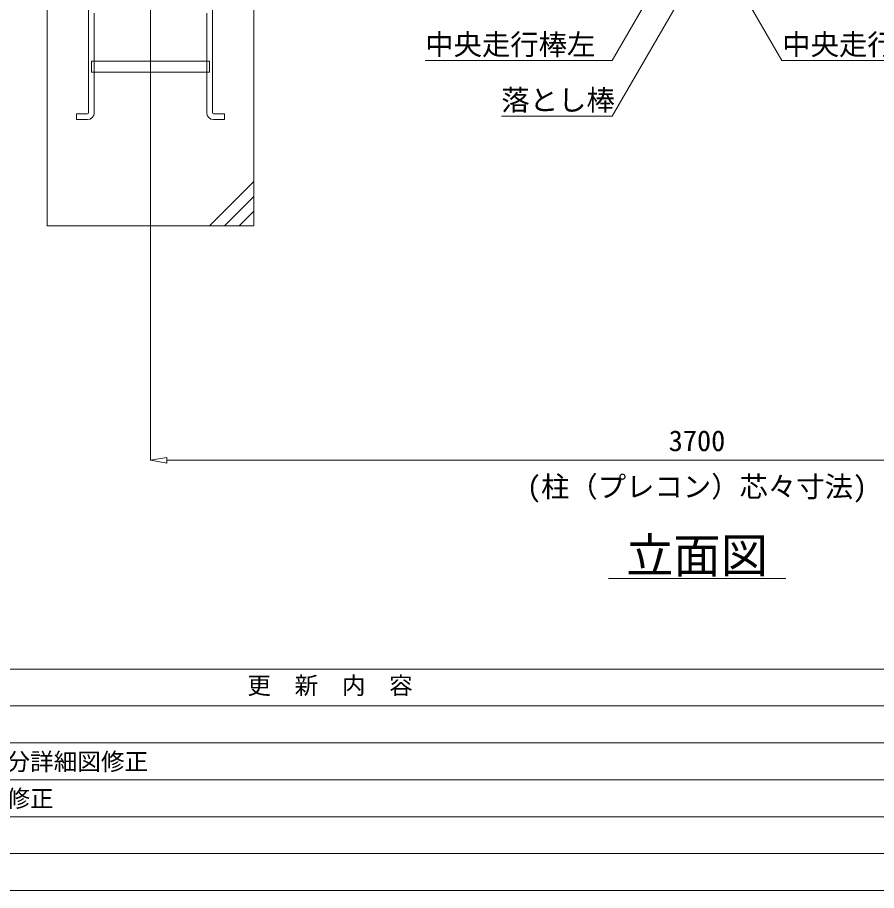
# Model space of a CAD drawing. Units: millimetres, scale not verified. Extents: x -10062 to 10062, y -16938 to 16938.
# Drawn here: x -5663 to -2755, y 3062 to 6018 of the extents above; entities that cross this region are included whole.
import ezdxf
from ezdxf.enums import TextEntityAlignment as Align

# ---------------------------------------------------------------- set-up
doc = ezdxf.new("R2010")
doc.units = ezdxf.units.MM
doc.header["$LTSCALE"] = 90
doc.linetypes.add('CHAIN2', pattern=[12, 9, -1, 1, -1])
doc.linetypes.add('DASHED1', pattern=[1.8, 1.2, -0.6])
for name, color, linetype, lineweight in [('0-9_基礎工事用PCA小', 134, 'Continuous', 18), ('0-B_図面枠', 134, 'Continuous', 18), ('0-C_寸法', 134, 'Continuous', 18), ('1-6_通芯', 134, 'CHAIN2', 18), ('1-B_文字', 134, 'Continuous', 18)]:
    doc.layers.add(name, color=color, linetype=linetype, lineweight=lineweight)
doc.styles.add('ＭＳ ゴシック', font='')
doc.styles.get('ＭＳ ゴシック').set_extended_font_data('MS Gothic')

msp = doc.modelspace()

# ---------------------------------------------------------------- linework, layer by layer
at = {"layer": '0-9_基礎工事用PCA小'}
for p, q in [((-5402.98, 6032.5), (-5402.98, 5870.5)), ((-5022.03, 6032.5), (-5022.03, 5870.5)), ((-5402.98, 5832.5), (-5402.98, 5695.5)), ((-5022.03, 5832.5), (-5022.03, 5695.5)), ((-4862.5, 5462.5), (-5012.5, 5312.5)), ((-4862.5, 5412.5), (-4962.5, 5312.5)), ((-4862.5, 5362.5), (-4912.5, 5312.5))]:
    msp.add_line(p, q, dxfattribs=at)
at = {"layer": '0-9_基礎工事用PCA小', "linetype": 'DASHED1'}
for p, q in [((-5402.98, 5870.5), (-5402.98, 5832.5)), ((-5022.03, 5870.5), (-5022.03, 5832.5))]:
    msp.add_line(p, q, dxfattribs=at)
at = {"layer": '0-9_基礎工事用PCA小'}
for points in [[(-5422.02, 5695.55), (-5422.02, 6272.5), (-5402.98, 6272.5), (-5402.98, 6070.5)], [(-5002.97, 5695.55), (-5002.97, 6272.5), (-5022.03, 6272.5), (-5022.03, 6070.5)], [(-5425.97, 5672.5), (-5462.97, 5672.5), (-5462.97, 5691.55), (-5426.03, 5691.55)], [(-4999.02, 5672.5), (-4962.02, 5672.5), (-4962.02, 5691.55), (-4998.98, 5691.55)]]:
    msp.add_lwpolyline(points, dxfattribs=at)
for points in [[(-5562.5, 5312.5), (-4862.5, 5312.5), (-4862.5, 6212.5), (-5562.5, 6212.5)], [(-5412.5, 5870.5), (-5012.5, 5870.5), (-5012.5, 5832.5), (-5412.5, 5832.5)]]:
    msp.add_lwpolyline(points, close=True, dxfattribs=at)
for centre, radius, start, end in [((-5426.03, 5695.55), 4, 270, 360), ((-5425.97, 5695.5), 23, 270, 360), ((-4999.02, 5695.5), 23, 180, 270), ((-4998.98, 5695.55), 4, 180, 270)]:
    msp.add_arc(centre, radius, start, end, dxfattribs=at)
at = {"layer": '0-B_図面枠'}
for p, q in [((-10062.5, 3812.5), (10062.5, 3812.5)), ((-10062.5, 3687.5), (-2087.5, 3687.5)), ((-7637.5, 3562.5), (-2087.5, 3562.5)), ((-7637.5, 3437.5), (-2087.5, 3437.5)), ((-7637.5, 3312.5), (-2087.5, 3312.5)), ((-7637.5, 3187.5), (-2087.5, 3187.5))]:
    msp.add_line(p, q, dxfattribs=at)
msp.add_lwpolyline([(-10062.5, 16937.5), (10062.5, 16937.5), (10062.5, 3062.5), (-10062.5, 3062.5)], close=True, dxfattribs=at)
at = {"layer": '0-C_寸法'}
for p, q in [((-5212.5, 5311.5), (-5212.5, 4518.05)), ((-5157.5, 4528.21), (-5212.5, 4519.04)), ((-5157.5, 4528.21), (-5157.5, 4509.87)), ((-5212.5, 4519.04), (-5157.5, 4509.87)), ((-1567.5, 4519.04), (-5157.5, 4519.04))]:
    msp.add_line(p, q, dxfattribs=at)
at = {"layer": '1-6_通芯'}
msp.add_line((-5212.5, 5312.5), (-5212.5, 7224.5), dxfattribs=at)
at = {"layer": '1-B_文字'}
for p, q in [((-4282.79, 5872.32), (-3650.07, 5872.32)), ((-3075.16, 5872.32), (-2442.07, 5872.32)), ((-4024.98, 5684.26), (-3650.03, 5684.26)), ((-3662.5, 4119.04), (-3062.5, 4119.04))]:
    msp.add_line(p, q, dxfattribs=at)
for points in [[(-3392.55, 6317.32), (-3649.47, 5872.32), (-3649.83, 5872.32)], [(-3332.45, 6317.32), (-3075.53, 5872.32), (-3075.16, 5872.32)], [(-3392.55, 6129.26), (-3649.47, 5684.26), (-3649.83, 5684.26)]]:
    msp.add_lwpolyline(points, dxfattribs=at)

# ---------------------------------------------------------------- texts
at = {"layer": '0-B_図面枠', "style": 'ＭＳ ゴシック'}
for s, p in [('更\u3000新\u3000内\u3000容', (-4884.88, 3709.68)), ('控え単管部分プレコン削除・パネル部分詳細図修正', (-7060.3, 3452)), ('プレコン・ベースプレート注釈詳細図修正', (-7060.3, 3327))]:
    msp.add_text(s, height=58.65, dxfattribs=at).set_placement(p, align=Align.BOTTOM_LEFT)
at = {"layer": '0-C_寸法', "style": 'ＭＳ ゴシック'}
for s, p in [('3700', (-3458.5, 4528.94)), ('(柱（プレコン）芯々寸法)', (-3938.5, 4373.44))]:
    msp.add_text(s, height=70.38, dxfattribs=at).set_placement(p, align=Align.BOTTOM_LEFT)
at = {"layer": '1-B_文字', "style": 'ＭＳ ゴシック'}
for s, height, p in [('中央走行棒左', 70.38, (-4282.79, 5870.36)), ('中央走行棒右', 70.38, (-3074.17, 5870.36)), ('落とし棒', 70.38, (-4024.98, 5682.29)), ('立面図', 117.3, (-3602.5, 4103.04))]:
    msp.add_text(s, height=height, dxfattribs=at).set_placement(p, align=Align.BOTTOM_LEFT)

doc.saveas('drawing.dxf')
